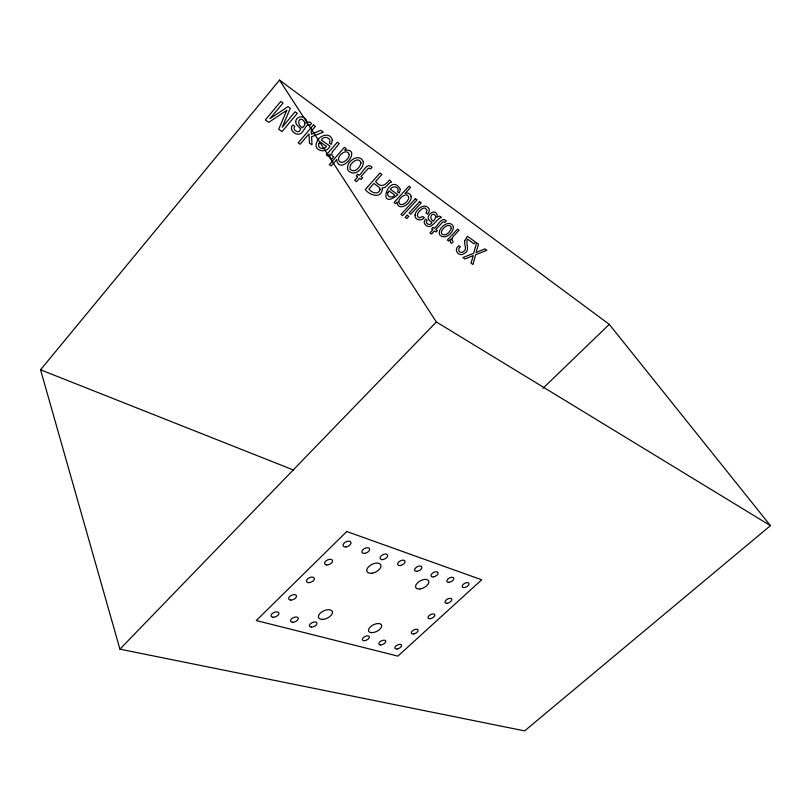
<?xml version="1.0" encoding="UTF-8"?>
<svg xmlns="http://www.w3.org/2000/svg" width="811" height="811" viewBox="0 0 811 811"><rect width="100%" height="100%" fill="white"/><g stroke="black" fill="none" stroke-linecap="round" stroke-linejoin="round"><path stroke-width="1.22" d="M40.55 369.786L279.521 80.117L609.274 324.359L770.45 525.64L524.636 730.883L119.927 649.165L40.55 369.786L293.683 470.096M119.927 649.165L436.359 321.967L279.521 80.117M542.934 388.337L609.274 324.359M436.359 321.967L770.45 525.64M336.595 159.716C339.718 176.768 363.176 148.089 344.716 150.217L346.115 148.606L344.361 147.338L329.317 164.633L331.182 165.931L336.595 159.716M415.029 215.108C414.401 220.308 421.781 221.423 424.346 217.622L422.774 216.507L419.368 217.824C414.32 215.706 420.108 209.613 423.099 208.346A3.214 2.403 -38 0 1 425.42 208.194L427.022 210.434L426.008 212.999L427.569 214.124L428.897 211.843A5.353 3.994 -38 0 0 429.12 208.995C425.349 201.909 415.678 209.319 415.029 215.108M295.68 121.498L296.218 124.093L300.739 129.04L299.147 131.504C296.35 132.629 292.234 129.02 294.748 126.323L292.812 124.945C288.615 129.061 294.474 135.021 299.178 134.16C304.064 133.562 305.676 122.238 310.167 125.168L311.556 123.536L310.349 122.309L308.129 122.015L306.74 122.978C307.673 115.77 296.623 114.513 295.68 121.498M329.813 155.023L330.148 157.719L331.709 159.078L333.645 156.858L331.892 155.306L331.993 152.326L339.221 143.618L337.295 142.229L326.296 154.921L328.141 156.219L330.036 154.039L329.813 155.023M363.348 162.109C363.551 168.789 354.549 176.737 348.689 171.06A6.853 5.505 -37.3 0 1 347.534 167.451C347.737 160.041 360.277 152.772 363.348 162.109M426.343 221.778C426.231 224.617 430.864 225.61 431.878 222.792L431.939 222.234C421.193 217.074 437.109 205.467 437.433 217.064L439.633 216.05L441.407 217.358C437.504 218.544 434.737 224.262 430.215 226.492C426.15 227.526 421.852 222.194 425.674 219.142L427.174 220.207L426.343 221.778M305.037 122.978L304.642 125.056L302.432 127.864C294.94 123.363 300.536 114.047 305.037 122.978M451.879 238.961C451.686 241.131 455.062 241.627 451.545 243.3L450.338 242.215L450.531 239.164L448.767 241.039L447.317 240.015L457.566 229.118L459.087 230.212L453.187 236.477L451.879 238.961M398.759 201.655C399.62 208.386 408.308 202.182 408.714 197.904C408.034 191.102 399.053 197.428 398.759 201.655M411.157 196.647C412.089 203.571 397.674 212.36 397.147 202.121L395.748 203.662L394.095 202.497L408.886 186.195L410.569 187.422L405.135 193.413C407.609 192.248 411.035 193.768 411.157 196.647M453.501 227.141C453.106 232.858 445.391 240.036 440.089 235.291A6.275 4.562 -37.8 0 1 439.298 232.179C439.917 226.097 450.804 218.94 453.501 227.141M382.386 189.135C381.048 199.222 369.623 195.248 365.254 189.551L379.974 173.057L381.93 174.477L375.605 181.563C380.937 188.294 385.266 185.314 389.533 179.971L391.561 182.039C387.81 182.769 386.502 188.71 382.133 187.868L382.386 189.135M349.217 154.475C349.419 159.432 340.052 166.539 338.43 159.24C338.603 154.566 347.007 148.068 349.217 154.475M332.348 140.323L331.233 144.358L329.317 142.989C332.175 137.769 323.65 135.072 321.379 140.06L329.935 146.173C326.701 154.191 312.468 150.958 316.837 142.077C318.764 135.305 330.746 131.453 332.348 140.323M436.024 217.115L433.449 221.21C427.438 218.088 433.368 209.907 436.024 217.115M464.673 240.837C463.933 244.557 467.694 249.382 463.213 251.866C459.452 254.421 456.735 248.916 460.425 246.777L458.904 245.713C452.802 249.545 459.056 257.655 464.277 253.468C470.573 250.508 465.362 243.706 467.44 239.133L473.837 243.736L475.459 242.043L467.4 236.224L464.673 240.837M400.411 189.389L399.205 193.048L397.522 191.842C400.421 187.027 392.463 184.847 390.436 189.358L397.937 194.701C375.392 212.867 389.422 170.513 400.411 189.389M360.976 162.96C360.236 167.096 354.762 173.513 350.545 169.479A3.791 3.051 -37.2 0 1 350.048 166.934C350.575 162.291 359.182 156.239 360.976 162.96M318.926 143.517C316.766 148.383 324.167 150.481 326.458 146.446L319.96 141.813L318.926 143.517M388.053 192.521C385.813 197.022 392.737 198.654 394.764 195.015L389.067 190.97L388.053 192.521M451.362 227.952C450.358 231.449 445.634 237.248 441.813 233.872A3.477 2.524 -37.8 0 1 441.539 231.672C442.248 227.901 449.852 222.011 451.362 227.952M476.544 242.824L473.675 253.316L462.949 257.553L464.977 258.973L473.289 255.577L471.019 263.17L472.914 264.498L475.662 254.725L486.874 250.285L484.907 248.876L476.057 252.545L478.48 244.223L476.544 242.824M380.106 189.409C378.585 195.299 371.57 192.856 368.944 189.034L373.952 183.418L379.568 187.655L380.106 189.409M286.759 110.316L278.69 129.294L281.985 131.585L297.323 113.358L295.133 111.776L282.218 127.236L290.297 108.279L287.986 106.606L269.951 118.659L283.059 103.048L280.799 101.416L265.339 119.998L268.745 122.37L286.759 110.316M313.441 124.995L298.215 142.888L300.161 144.246L308.971 133.906L309.437 143.071L312.002 144.865L311.576 136.806L323.315 132.132L320.781 130.297L311.454 134.19L311.191 131.301L315.378 126.394L313.441 124.995M357.661 174.253L356.181 175.936L357.651 176.97L354.65 180.366L356.505 181.654L359.506 178.268L361.23 179.484L362.71 177.822L360.976 176.605L368.022 168.647L369.167 168.07L370.586 168.941L372.026 167.319C366.998 161.419 362.446 173.25 359.131 175.298L357.661 174.253M415.425 198.665L401.009 214.439L402.682 215.604L417.077 199.861L415.425 198.665M407.163 215.168L405.176 217.338L406.858 218.514L408.835 216.344L407.163 215.168M419.551 201.655L409.099 213.05L410.782 214.236L421.213 202.862L419.551 201.655M433.003 227.435L431.584 228.955L432.861 229.848L429.982 232.929L431.584 234.044L434.453 230.963L435.943 232.017L437.352 230.496L435.862 229.452L442.603 222.224L443.658 221.677L444.894 222.427L446.263 220.957C441.681 215.787 437.474 226.695 434.27 228.327L433.003 227.435M346.763 531.519L256.276 620.547L397.866 656.119L481.683 579.794L346.763 531.519M371.945 573.195A7.644 4.248 -26.4 0 0 380.734 564.841A7.644 4.248 -26.4 0 0 368.883 566.494A7.644 4.248 -26.4 0 0 371.945 573.195M371.712 632.661A7.157 3.7 -26 0 0 381.728 625.91A7.157 3.7 -26 0 0 371.833 625.707A7.157 3.7 -26 0 0 371.712 632.661M420.21 588.918A7.269 3.862 -27.7 0 0 428.745 581.011A7.269 3.862 -27.7 0 0 417.706 582.673A7.269 3.862 -27.7 0 0 420.21 588.918M449.203 582.298A3.842 2.017 -28.5 0 0 453.755 578.111A3.842 2.017 -28.5 0 0 447.996 578.993A3.842 2.017 -28.5 0 0 449.203 582.298M364.21 640.67A3.812 1.957 -25.7 0 0 369.4 636.99A3.812 1.957 -25.7 0 0 363.977 637.101A3.812 1.957 -25.7 0 0 364.21 640.67M430.388 618.661A3.731 1.896 -27.6 0 0 434.777 614.667A3.731 1.896 -27.6 0 0 429.131 615.62A3.731 1.896 -27.6 0 0 430.388 618.661M464.45 587.529A3.771 1.957 -28.9 0 0 468.961 583.423A3.771 1.957 -28.9 0 0 463.334 584.295A3.771 1.957 -28.9 0 0 464.45 587.529M397.258 648.942A3.69 1.845 -26.5 0 0 401.516 645.059A3.69 1.845 -26.5 0 0 395.869 646.073A3.69 1.845 -26.5 0 0 397.258 648.942M413.711 633.908A3.71 1.865 -27.1 0 0 418.03 629.965A3.71 1.865 -27.1 0 0 412.383 630.948A3.71 1.865 -27.1 0 0 413.711 633.908M400.279 565.531A4.045 2.23 -27.3 0 0 404.973 561.09A4.045 2.23 -27.3 0 0 398.779 561.962A4.045 2.23 -27.3 0 0 400.279 565.531M382.822 559.549A4.116 2.311 -26.9 0 0 387.567 555.018A4.116 2.311 -26.9 0 0 381.211 555.89A4.116 2.311 -26.9 0 0 382.822 559.549M433.439 576.895A3.903 2.088 -28.2 0 0 438.041 572.627A3.903 2.088 -28.2 0 0 432.141 573.509A3.903 2.088 -28.2 0 0 433.439 576.895M417.138 571.309A3.974 2.159 -27.8 0 0 421.791 566.96A3.974 2.159 -27.8 0 0 415.739 567.832A3.974 2.159 -27.8 0 0 417.138 571.309M311.414 627.085A4.025 2.149 -24.2 0 0 316.969 623.294A4.025 2.149 -24.2 0 0 311.191 623.183A4.025 2.149 -24.2 0 0 311.414 627.085M446.952 603.252A3.751 1.926 -28.2 0 0 451.808 599.359A3.751 1.926 -28.2 0 0 446.415 599.816A3.751 1.926 -28.2 0 0 446.952 603.252M273.206 617.232A4.187 2.301 -23 0 0 278.933 613.298A4.187 2.301 -23 0 0 272.8 613.136A4.187 2.301 -23 0 0 273.206 617.232M290.754 600.069A4.207 2.342 -23.6 0 0 296.532 596.095A4.207 2.342 -23.6 0 0 290.419 595.872A4.207 2.342 -23.6 0 0 290.754 600.069M322.606 619.381A7.563 4.075 -24.6 0 0 332.459 611.869A7.563 4.075 -24.6 0 0 321.207 612.335A7.563 4.075 -24.6 0 0 322.606 619.381M364.757 553.355A4.197 2.392 -26.4 0 0 369.542 548.733A4.197 2.392 -26.4 0 0 363.014 549.594A4.197 2.392 -26.4 0 0 364.757 553.355M292.639 622.24A4.106 2.22 -23.7 0 0 298.276 618.387A4.106 2.22 -23.7 0 0 292.325 618.246A4.106 2.22 -23.7 0 0 292.639 622.24M326.671 564.943A4.248 2.433 -25 0 0 332.561 560.877A4.248 2.433 -25 0 0 326.509 560.502A4.248 2.433 -25 0 0 326.671 564.943M308.575 582.643A4.227 2.382 -24.3 0 0 314.404 578.628A4.227 2.382 -24.3 0 0 308.322 578.324A4.227 2.382 -24.3 0 0 308.575 582.643M346.023 546.928A4.278 2.474 -25.8 0 0 350.869 542.214A4.278 2.474 -25.8 0 0 344.158 543.076A4.278 2.474 -25.8 0 0 346.023 546.928M380.521 644.917A3.751 1.896 -26.1 0 0 385.762 641.379A3.751 1.896 -26.1 0 0 380.602 641.329A3.751 1.896 -26.1 0 0 380.521 644.917"/></g></svg>
